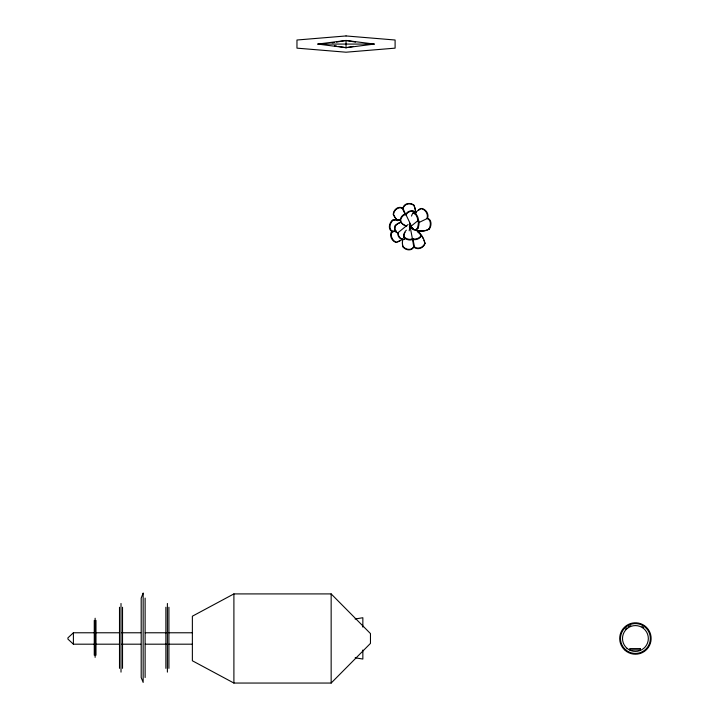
<?xml version="1.0" encoding="UTF-8"?>
<svg xmlns="http://www.w3.org/2000/svg" width="719" height="719" viewBox="0 0 719 719"><rect width="100%" height="100%" fill="white"/><g stroke="black" fill="none" stroke-linecap="round" stroke-linejoin="round"><path stroke-width="1.08" d="M410.414 224.202L410.45 226.719A19.242 7.01 84 0 0 417.218 228.489L417.937 228.417A5.051 1.438 -79.1 0 0 419.051 223.321A5.051 1.438 -79.1 0 0 418.359 220.311A5.051 2.4 65 0 0 417.011 215.484A5.051 2.4 65 0 0 413.856 212.743L413.137 212.815A19.242 7.271 81.9 0 0 411.511 216.095M416.472 230.152A19.242 10.803 -0.8 0 1 420.966 235.661L420.957 236.299A5.051 3.002 -20.8 0 1 417.092 239.265A5.051 3.002 -20.8 0 1 412.472 239.094A5.051 2.633 21.3 0 1 408.635 239.876A5.051 2.633 21.3 0 1 404.051 237.513L404.06 236.875A19.242 10.686 1.7 0 1 406.352 230.17M410.261 228.175L410.279 227.537A19.242 10.803 -0.8 0 1 412.985 228.408M412.472 239.094L410.279 227.537M417.254 230.808A25.318 21.894 0 0 1 424.938 243.193L424.92 243.687A6.651 5.761 -33.3 0 1 419.923 248.379A6.651 5.761 -33.3 0 1 413.749 246.878A6.651 5.366 32.9 0 1 408.841 249.87A6.651 5.366 32.9 0 1 402.766 246.671L402.793 246.177A25.318 21.777 4 0 1 402.766 239.085M413.749 246.878L412.463 238.789M402.316 239.364A25.318 19.431 88.2 0 1 396.439 242.294A6.651 5.231 62 0 1 391.963 232.084L392.52 231.275L395.666 230.538M331.153 683.05L370.465 643.388L370.465 633.583L331.153 593.912L233.9 593.912L192.368 616.201L192.368 660.77L233.9 683.05L331.153 683.05L331.153 593.912M119.417 632.774L73.401 632.774L67.928 637.852L67.928 639.11L73.401 644.188L119.417 644.188M408.095 224.517L398.029 232.668A5.051 3.451 -77.7 0 1 394.938 230.646A5.051 3.451 -77.7 0 1 395.234 225.496A19.242 15.045 80.9 0 1 400.663 222.387M419.078 222.45L427.428 218.423A6.651 4.638 -75.4 0 1 430.87 222.387A6.651 4.638 -75.4 0 1 429.297 229.091L428.668 229.19A25.318 19.242 81.4 0 1 414.791 229.631M391.963 232.084L396.286 230.916M332.268 42.807L334.38 42.448M336.51 42.088L346.037 40.462L374.266 44.075L346.037 47.697L317.807 44.075L346.037 40.462L355.563 42.088M338.622 46.429L346.037 47.697L353.442 46.429M415.519 212.887A25.318 19.422 78.3 0 1 420.57 208.564L421.208 208.465A6.651 5.294 52 0 1 426.825 212.078A6.651 5.294 52 0 1 427.428 218.423M355.096 619.005L362.852 617.729L362.852 627.121M395.234 225.496L395.693 225.424A19.242 15.045 80.9 0 1 401.13 222.315M398.029 232.668A5.051 4.305 50.6 0 0 399.324 237.576A5.051 4.305 50.6 0 0 403.997 239.337L404.455 239.265A19.242 15.27 78 0 0 405.381 238.313M418.359 220.311L410.45 226.719L411.169 226.638A19.242 7.01 84 0 0 412.904 228.741M317.789 44.075L374.266 44.075M121.664 632.774L140.744 632.774M145.229 632.774L166.556 632.774M168.803 632.774L192.368 632.774M121.664 644.188L140.744 644.188M145.229 644.188L166.556 644.188M168.803 644.188L192.368 644.188M396.439 242.294L395.792 242.294A6.651 5.231 62 0 1 391.091 237.486A6.651 5.231 62 0 1 391.882 231.266A6.651 4.718 -64.8 0 1 389.374 226.485A6.651 4.718 -64.8 0 1 392.358 220.275L393.005 220.284A25.318 19.287 -88.7 0 1 400.834 220.32M409.713 227.096L410.351 227.105M391.882 231.266L392.52 231.275A6.651 4.718 -64.8 0 1 390.022 226.485A6.651 4.718 -64.8 0 1 393.005 220.284M355.159 657.786L362.852 659.053L362.852 650.012M334.389 45.71L336.51 46.07M397.607 220.715A25.318 22.711 -27 0 1 393.464 214.577A6.651 5.761 -61.6 0 1 402.236 208.195L403.143 208.717L405.705 214.577M424.938 243.193A6.651 5.761 -33.3 0 1 414.566 247.084L413.776 246.383A6.651 5.366 32.9 0 1 408.868 249.376A6.651 5.366 32.9 0 1 402.793 246.177M415.24 213.974A19.242 12.627 -40.1 0 0 414.674 211.871L414.288 211.44A5.051 3.523 -17.7 0 0 409.363 211.224A5.051 3.523 -17.7 0 0 405.884 214.505A5.051 3.002 -63.2 0 0 402.281 215.754A5.051 3.002 -63.2 0 0 400.124 220.517L400.51 220.94A19.242 12.538 -42.8 0 0 406.693 226.152M405.884 214.505L411.079 225.415M402.236 208.195L405.085 214.217M393.464 214.577L393.293 214.181A6.651 5.761 -61.6 0 1 396.825 208.285A6.651 5.761 -61.6 0 1 402.964 208.33A6.651 5.788 13.2 0 1 407.107 203.756A6.651 5.788 13.2 0 1 413.847 205.14L414.027 205.526A25.318 22.693 -22.3 0 1 415.717 212.734M402.964 208.33L403.143 208.717A6.651 5.788 13.2 0 1 407.287 204.142A6.651 5.788 13.2 0 1 414.027 205.526M412.805 238.564L414.566 247.084M346.037 40.462L346.037 47.697M233.9 593.912L233.9 683.05M168.911 607.249L168.911 668.346M167.392 603.475L167.392 672.121M165.882 607.249L165.882 668.346M145.121 598.091L145.121 677.505M122.527 607.249L122.527 668.346M121.008 603.475L121.008 672.121M119.498 607.249L119.498 668.346M95.987 620.389L95.987 655.207M95.124 618.232L95.124 657.364M94.261 620.389L94.261 655.207M73.401 632.774L73.401 644.188M625.62 629.071A13.598 13.598 0 0 1 626.941 627.867M628.388 626.86A13.598 13.598 0 0 1 630.806 625.71M641.995 626.6A13.598 13.598 0 0 1 643.496 627.561M420.966 235.661A5.051 3.002 -20.8 0 1 417.101 238.627A5.051 3.002 -20.8 0 1 412.481 238.456A5.051 2.633 21.3 0 1 408.644 239.238A5.051 2.633 21.3 0 1 404.06 236.875M409.695 223.169A19.242 15.27 78 0 1 409.183 230.799M404.455 239.265A5.051 4.305 50.6 0 1 399.782 237.495A5.051 4.305 50.6 0 1 398.497 232.597A5.051 3.451 -77.7 0 1 395.396 230.574A5.051 3.451 -77.7 0 1 395.693 225.424M404.923 238.384A19.242 15.27 78 0 1 403.997 239.337M411.268 227.267A25.318 22.711 -27 0 1 409.309 226.943M413.847 205.14A25.318 22.693 -22.3 0 1 415.537 212.348M397.436 220.32A25.318 22.711 -27 0 1 393.293 214.181M411.304 226.845A0.98 0.98 0 0 1 409.497 227.59M409.857 226.251A0.98 0.98 0 0 1 410.846 226.251M404.051 237.513A19.242 10.686 1.7 0 1 405.031 232.372M417.442 231.464A19.242 10.803 -0.8 0 1 419.087 232.956M420.264 234.583A19.242 10.803 -0.8 0 1 420.957 236.299M429.297 229.091A25.318 19.242 81.4 0 1 418.539 230.592M428.668 229.19A6.651 4.638 -75.4 0 0 430.232 222.495A6.651 4.638 -75.4 0 0 426.798 218.531A6.651 5.294 52 0 0 426.187 212.177A6.651 5.294 52 0 0 420.57 208.564M413.272 228.858A25.318 19.242 81.4 0 1 410.387 226.853M415.115 214.199A25.318 19.422 78.3 0 1 416.148 212.779M418.521 210.343A25.318 19.422 78.3 0 1 421.208 208.465M417.937 228.417A19.242 7.01 84 0 1 414.674 229.774M413.137 212.815A5.051 2.4 65 0 1 416.292 215.565A5.051 2.4 65 0 1 417.64 220.382A5.051 1.438 -79.1 0 1 418.332 223.402A5.051 1.438 -79.1 0 1 417.218 228.489M413.398 213.39A19.242 7.271 81.9 0 1 413.856 212.743M392.358 220.275A25.318 19.287 -88.7 0 1 400.195 220.32M400.276 240.326A25.318 19.431 88.2 0 1 397.328 241.8M402.766 246.671A25.318 21.777 4 0 1 402.739 239.58M417.227 231.302A25.318 21.894 0 0 1 420.004 233.945M421.199 235.41A25.318 21.894 0 0 1 423.158 238.555M423.904 240.227A25.318 21.894 0 0 1 424.92 243.687M414.674 211.871A5.051 3.523 -17.7 0 0 409.749 211.647A5.051 3.523 -17.7 0 0 406.262 214.936A5.051 3.002 -63.2 0 0 402.667 216.185A5.051 3.002 -63.2 0 0 400.51 220.94M414.62 212.465A19.242 12.627 -40.1 0 1 414.854 213.543M405.246 225.407A19.242 12.538 -42.8 0 1 400.124 220.517M143.153 593.184L141.194 598.091L141.194 677.505L143.153 682.412L143.153 593.184M346.037 35.95L296.965 40.012L296.965 48.146L346.037 52.208L395.099 48.146L395.099 40.012L346.037 35.95M640.225 648.583L629.736 648.583L629.736 649.913L640.225 649.913L640.225 648.583M625.791 649.913A14.928 14.928 0 0 0 650.111 641.141A14.928 14.928 0 0 0 630.356 624.469A14.928 14.928 0 0 0 625.791 649.913M627.085 648.376A12.924 12.924 0 0 0 648.134 640.791A12.924 12.924 0 0 0 631.03 626.348A12.924 12.924 0 0 0 627.085 648.376M625.278 650.515A15.71 15.71 0 0 0 650.884 641.285A15.71 15.71 0 0 0 630.087 623.724A15.71 15.71 0 0 0 625.278 650.515"/></g></svg>
